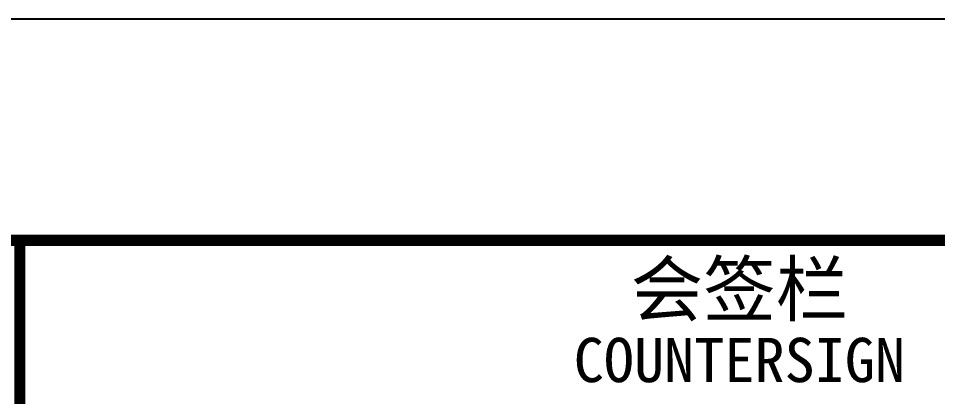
# Model space of a CAD drawing. Extents: x -409435 to 356702, y -107829 to 330904.
# Drawn here: x 139226 to 145453, y 61042 to 63604 of the extents above; entities that cross this region are included whole.
import ezdxf
from ezdxf.enums import TextEntityAlignment as Align

# ---------------------------------------------------------------- set-up
doc = ezdxf.new("R2010")
doc.units = 0
doc.header["$LTSCALE"] = 1000
doc.header["$MEASUREMENT"] = 0
doc.styles.add('图签信息$0$华文细黑', font='STXIHEI_0.TTF', dxfattribs={"height": 10})

# ---------------------------------------------------------------- blocks, each defined once
blk = doc.blocks.new('图框-A1+1-2')
for points, const_width in [([(0, 0), (1261, 0), (1261, 594), (0, 594)], 0.05), ([(1186, 584), (25, 584), (25, 10), (1186, 10)], 0.5)]:
    blk.add_lwpolyline(points, close=True, dxfattribs=dict(const_width=const_width))
blk = doc.blocks.new('图签信息')
at = {"const_width": 0.5}
blk.add_lwpolyline([(-65, 574), (-65, 500.5), (0, 500.5), (0, 574)], close=True, dxfattribs=at)
at = {"style": '图签信息$0$华文细黑'}
for s, height, p in [('会签栏', 2.4, (-32.5, 573)), ('COUNTERSIGN', 2, (-32.5, 569.598))]:
    blk.add_text(s, height=height, dxfattribs=at).set_placement(p, align=Align.TOP_CENTER)
blk = doc.blocks.new('图签-A1')
at = {"color": 2}
blk.add_blockref('图签信息', (0, 0), dxfattribs=at)
blk = doc.blocks.new('X-104 14#平面')
blk.add_lwpolyline([(-38664.4, 63600), (150485.6, 63600), (150485.6, -25500), (-38664.4, -25500)], close=True)
at = {"xscale": 150, "yscale": 150, "zscale": 150}
for name, p in [('图框-A1+1-2', (-38664.4, -25500)), ('图签-A1', (148985.6, -24000))]:
    blk.add_blockref(name, p, dxfattribs=at)

msp = doc.modelspace()

# ---------------------------------------------------------------- block references
msp.add_blockref('X-104 14#平面', (0, 0))

doc.saveas('drawing.dxf')
